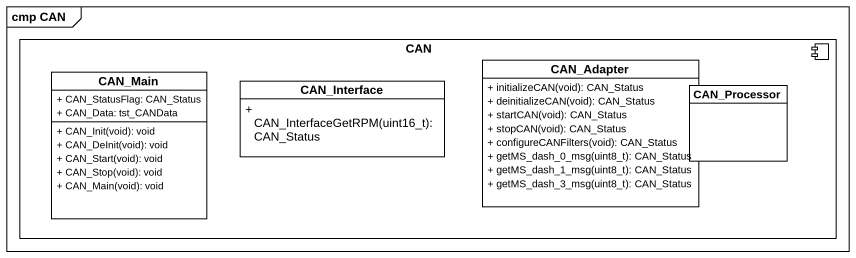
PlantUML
@startuml
mainframe cmp CAN
hide circle
hide empty members
skinparam classAttributeIconSize 0
component CAN {
  class CAN_Main {
    + CAN_StatusFlag: CAN_Status
    + CAN_Data: tst_CANData
    + CAN_Init(void): void
    + CAN_DeInit(void): void
    + CAN_Start(void): void
    + CAN_Stop(void): void
    + CAN_Main(void): void
  }
  class CAN_Adapter {
    + initializeCAN(void): CAN_Status
    + deinitializeCAN(void): CAN_Status
    + startCAN(void): CAN_Status
    + stopCAN(void): CAN_Status
    + configureCANFilters(void): CAN_Status
    + getMS_dash_0_msg(uint8_t): CAN_Status
    + getMS_dash_1_msg(uint8_t): CAN_Status
    + getMS_dash_3_msg(uint8_t): CAN_Status
  }
  class CAN_Interface {
    + CAN_InterfaceGetRPM(uint16_t): CAN_Status
  }
  class CAN_Processor
}
@enduml
